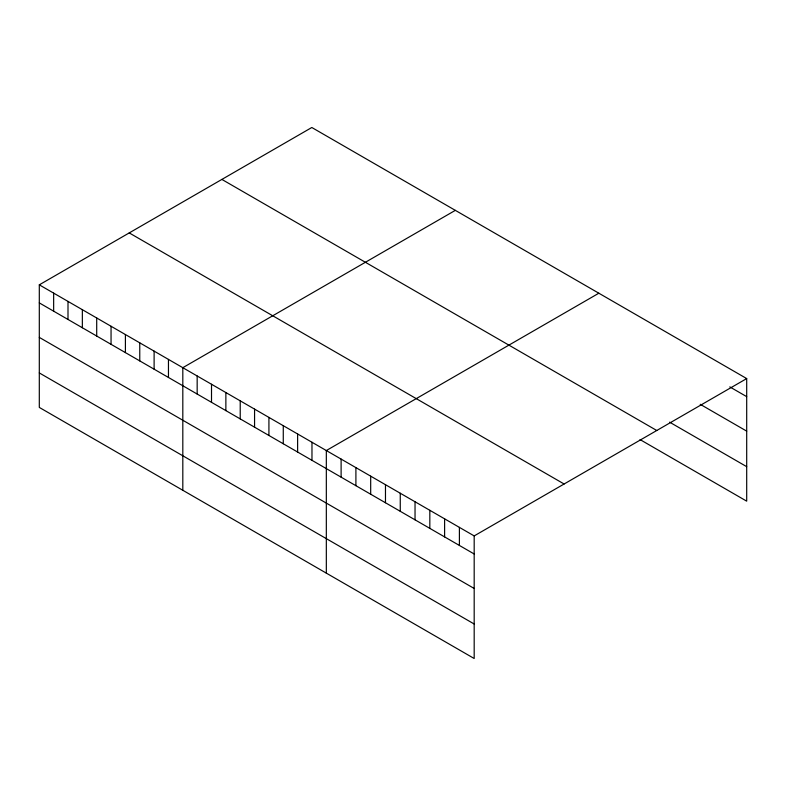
<?xml version="1.0" encoding="UTF-8"?>
<svg xmlns="http://www.w3.org/2000/svg" width="786" height="786" viewBox="0 0 786 786"><rect width="100%" height="100%" fill="white"/><g stroke="black" fill="none" stroke-linecap="round" stroke-linejoin="round"><path stroke-width="1.18" d="M39.3 284.837L474.184 535.914L474.184 658.501L39.3 407.423L39.3 284.837L311.816 127.499L746.7 378.577L746.7 501.163L640.03 439.58M455.33 210.353L182.814 367.691L182.814 490.277M598.834 293.217L326.328 450.545L326.328 573.132M474.184 535.914L746.7 378.577M729.801 386.889L746.7 396.645M700.228 404.309L746.7 431.141M669.603 422.161L746.7 466.668M221.888 179.424L656.772 430.502M129.228 232.911L564.112 483.999M39.3 302.895L474.184 553.983M39.3 337.39L474.184 588.468M39.3 372.928L474.184 624.005M459.397 527.377L459.397 545.445M444.611 518.839L444.611 536.907M429.824 510.301L429.824 528.369M415.037 501.773L415.037 519.831M400.261 493.235L400.261 511.293M385.474 484.697L385.474 502.755M370.687 476.159L370.687 494.217M355.901 467.621L355.901 485.689M341.114 459.083L341.114 477.151M311.973 442.263L311.973 460.321M297.619 433.98L297.619 452.038M283.274 425.688L283.274 443.756M268.92 417.405L268.92 435.473M254.566 409.123L254.566 427.181M240.221 400.831L240.221 418.899M225.867 392.548L225.867 410.616M211.513 384.266L211.513 402.324M197.168 375.973L197.168 394.041M168.459 359.408L168.459 377.467M154.115 351.116L154.115 369.184M139.761 342.834L139.761 360.902M125.406 334.551L125.406 352.609M111.052 326.269L111.052 344.327M96.707 317.976L96.707 336.044M82.353 309.694L82.353 327.752M67.999 301.411L67.999 319.47M53.654 293.119L53.654 311.187"/></g></svg>
